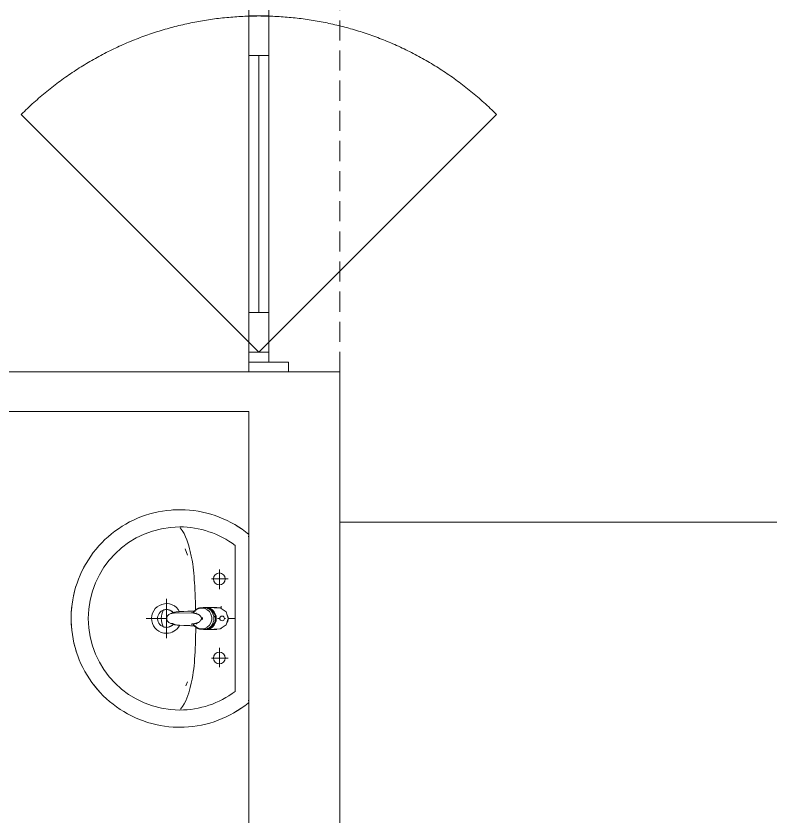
# Model space of a CAD drawing. Header units: millimetres. Extents: x -160614 to 59925, y -157025 to 0.
# Drawn here: x -98129 to -96221, y -106865 to -104843 of the extents above; entities that cross this region are included whole.
import ezdxf

# ---------------------------------------------------------------- set-up
doc = ezdxf.new("R2010")
doc.units = ezdxf.units.MM
doc.header["$LTSCALE"] = 8
doc.linetypes.add('DASHED', pattern=[19.05, 12.7, -6.35])
doc.linetypes.add('HIDDEN', pattern=[9.525, 6.35, -3.175])
for name, color, linetype, lineweight in [('72_EGR_EQP_TAG', 9, 'Continuous', 5), ('Aluminum', 9, 'Continuous', 5), ('LOADING', 9, 'Continuous', 5), ('P-SANR-FIXT', 9, 'Continuous', 18), ('P-SANR-FIXT-1', 9, 'Continuous', 13), ('Proj', 9, 'Continuous', 5), ('Walls', 9, 'Continuous', 5)]:
    doc.layers.add(name, color=color, linetype=linetype, lineweight=lineweight)

# ---------------------------------------------------------------- blocks, each defined once
blk = doc.blocks.new('FP_138-161_A_00_GFL_-0_080_Einreichung_Grundrisse_100')
at = {"layer": 'P-SANR-FIXT'}
blk.add_line((-0.0044, -0.0019), (-0.0045, -0.0021), dxfattribs=at)
at = {"layer": 'P-SANR-FIXT', "flags": 128}
blk.add_lwpolyline([(-0.0057, -0.0037), (-0.0058, -0.0039), (-0.006, -0.004)], dxfattribs=at)
blk = doc.blocks.new('FP_139-161_A_00_GFL_-0_080_Einreichung_Grundrisse_100')
at = {"layer": 'P-SANR-FIXT'}
blk.add_line((0.0045, -0.0022), (0.0044, -0.002), dxfattribs=at)
at = {"layer": 'P-SANR-FIXT', "flags": 128}
blk.add_lwpolyline([(0.006, -0.004), (0.0059, -0.0039), (0.0057, -0.0038)], dxfattribs=at)
blk = doc.blocks.new('IS_Ceraplus_B8204_BIM_BG _1_ - B8204AA - CERAPLUS single lever basin mixer with pop-up waste-V137-161_A_00_GFL_-0_080_Einreichung_Grundrisse_100')
at = {"layer": 'P-SANR-FIXT-1'}
h = blk.add_hatch(dxfattribs=at)
h.set_pattern_fill('FP_26', color=256, style=0, pattern_type=2)
h.set_pattern_definition([(225, (0.009, 0), (0.010607, -0.010607), []), (315, (0.009, 0), (0.010607, 0.010607), [])])
h.paths.add_polyline_path([(0.0056, -0.002), (0.0058, -0.0024), (0.0058, -0.0021)])
h.paths.add_polyline_path([(0.007, -0.0039), (0.0088, -0.0045), (0.0084, -0.0043)])
at = {"layer": 'LOADING'}
for p, q in [((-0.028, 0), (-0.028, -0.0281)), ((0.028, -0.0281), (0.028, 0)), ((-0.0274, -0.0337), (-0.0271, -0.0392)), ((-0.0262, -0.0282), (-0.0263, -0.0287)), ((0.0263, -0.0287), (0.0262, -0.0282)), ((0.0262, -0.0293), (0.0263, -0.0287)), ((0.0271, -0.0392), (0.0274, -0.0337)), ((-0.0137, -0.0512), (-0.0129, -0.0517)), ((0.0124, -0.052), (0.0133, -0.0515)), ((0.0185, -0.0618), (0.019, -0.0539)), ((0.019, -0.0539), (0.0188, -0.0561)), ((0.014, -0.0647), (0.0133, -0.1077))]:
    blk.add_line(p, q, dxfattribs=at)
at = {"layer": 'LOADING', "flags": 128}
for points in [[(-0.0272, -0.0069), (-0.0266, 0.009), (-0.0165, 0.0236), (0, 0.0291)], [(0.0272, -0.0069), (0.0266, 0.009), (0.0165, 0.0236), (0, 0.0291)], [(-0.0176, -0.0568), (-0.0224, -0.0513), (-0.0254, -0.0448), (-0.0264, -0.0376), (-0.0253, -0.0305), (-0.0222, -0.024), (-0.0172, -0.0186), (-0.0109, -0.0147), (-0.0037, -0.0127), (0.0037, -0.0127), (0.0109, -0.0147), (0.0172, -0.0186), (0.0222, -0.024), (0.0253, -0.0305), (0.0264, -0.0376), (0.0254, -0.0448), (0.0224, -0.0513), (0.0176, -0.0568)], [(-0.0271, -0.0393), (-0.027, -0.0403), (-0.0269, -0.0414), (-0.0267, -0.0424), (-0.0265, -0.0434), (-0.0262, -0.0444), (-0.0259, -0.0454), (-0.0255, -0.0464), (-0.0252, -0.0474), (-0.0247, -0.0484), (-0.0243, -0.0493), (-0.0238, -0.0502), (-0.0232, -0.0511), (-0.0226, -0.052), (-0.022, -0.0529), (-0.0214, -0.0537), (-0.0207, -0.0545), (-0.0199, -0.0553), (-0.0192, -0.0561), (-0.0184, -0.0568), (-0.0176, -0.0575), (-0.0173, -0.0577)], [(0.0173, -0.0577), (0.0181, -0.057), (0.0189, -0.0563), (0.0197, -0.0556), (0.0204, -0.0548), (0.0211, -0.054), (0.0218, -0.0532), (0.0224, -0.0523), (0.023, -0.0514), (0.0236, -0.0505), (0.0241, -0.0496), (0.0246, -0.0487), (0.025, -0.0477), (0.0254, -0.0467), (0.0258, -0.0458), (0.0261, -0.0448), (0.0264, -0.0437), (0.0266, -0.0427), (0.0268, -0.0417), (0.027, -0.0407), (0.0271, -0.0396), (0.0271, -0.0393)], [(-0.019, -0.0539), (-0.0185, -0.0615), (-0.0185, -0.0618)], [(-0.0162, -0.0579), (-0.0156, -0.058), (-0.0151, -0.0581), (-0.0146, -0.0583), (-0.0142, -0.0586), (-0.0139, -0.0588), (-0.0138, -0.0591)], [(-0.0138, -0.0591), (-0.0139, -0.0612), (-0.014, -0.0633)], [(0.0138, -0.0591), (0.0139, -0.0588), (0.0142, -0.0586), (0.0146, -0.0583), (0.0151, -0.0581), (0.0156, -0.058), (0.0162, -0.0579)], [(0.014, -0.0633), (0.0139, -0.0612), (0.0138, -0.0591)], [(0.0171, -0.0578), (0.0174, -0.0575), (0.0176, -0.0568)], [(-0.0181, -0.0728), (-0.0177, -0.083), (-0.0172, -0.0938)], [(0.0172, -0.0938), (0.0177, -0.083), (0.0181, -0.0728)], [(0.0184, -0.0651), (0.0184, -0.0652), (0.0184, -0.0652), (0.0184, -0.0652), (0.0184, -0.0654), (0.0184, -0.0655)], [(-0.0129, -0.1142), (-0.0124, -0.1161), (-0.0118, -0.1179), (-0.0109, -0.1197), (-0.0098, -0.1214), (-0.0084, -0.123), (-0.0067, -0.1244), (-0.0047, -0.1255), (-0.0025, -0.1263), (0, -0.1266)], [(0, -0.1266), (0.0025, -0.1263), (0.0047, -0.1255), (0.0067, -0.1244), (0.0084, -0.123), (0.0098, -0.1214), (0.0109, -0.1197), (0.0118, -0.1179), (0.0124, -0.1161), (0.0129, -0.1142)]]:
    blk.add_lwpolyline(points, dxfattribs=at)
at = {"layer": 'LOADING'}
for centre, radius, start, end in [((0, 0.0135), 0.00603, 0, 180), ((0, 0.0135), 0.00603, 180, 0), ((-0.009, 0), 0.005, 300, 315), ((0.009, 0), 0.005, 225, 240)]:
    blk.add_arc(centre, radius, start, end, dxfattribs=at)
for centre, major_axis, start_param, end_param in [((0, -0.0281), (-0.028, 0), 4.712389, 6.47291), ((0, -0.0287), (0.0267, 0), 1.570796, 3.036556), ((0, -0.0287), (0.0263, 0), 2.625648, 2.791756), ((0, -0.0287), (-0.0263, 0), 4.712389, 5.759587), ((0, -0.0281), (0.028, 0), 6.093357, 7.853982), ((0, -0.0287), (0.0267, 0), 0.105099, 1.570796), ((0, -0.0287), (0.0262, 0), 0.523599, 1.570796), ((0, -0.0287), (0.0262, 0), 0.349919, 0.515945), ((0, -0.0321), (0.0275, 0), 3.141823, 3.202701), ((0, -0.0321), (0.0275, 0), 3.239313, 3.439417), ((0, -0.0281), (0.028, 0), 3.371221, 3.483334), ((0, -0.0287), (0.0267, 0), 6.059374, 6.108652), ((0, -0.0321), (0.0275, 0), 5.985527, 6.185455), ((0, -0.0281), (0.028, 0), 5.94107, 6.05344), ((0, -0.0321), (0.0275, 0), 6.222066, 6.282955), ((0, -0.0312), (0.0248, 0), 4.111947, 4.191073), ((0, -0.0281), (0.028, 0), 4.202431, 4.259552), ((0, -0.0287), (0.0263, 0), 4.169225, 4.2325), ((0, -0.0281), (0.028, 0), 5.172057, 5.222265)]:
    blk.add_ellipse(centre, major_axis=major_axis, ratio=0.961262, start_param=start_param, end_param=end_param, dxfattribs=at)
for points, knots in [([(-0.0215, -0.0162), (-0.0216, -0.0163), (-0.0219, -0.0167), (-0.0227, -0.0177), (-0.0238, -0.0192), (-0.0249, -0.0211), (-0.0258, -0.0231), (-0.0266, -0.0253), (-0.0273, -0.0282), (-0.0275, -0.0305), (-0.0275, -0.0321)], [0.7859035, 0.7859035, 0.7859035, 0.7859035, 0.7916667, 0.8055556, 0.8333333, 0.8611111, 0.8888889, 0.9166667, 0.9444444, 1, 1, 1, 1]), ([(0.021, -0.0157), (0.0208, -0.0154), (0.0203, -0.0149), (0.0192, -0.0139), (0.0177, -0.0127), (0.0161, -0.0117), (0.0148, -0.0109), (0.0138, -0.0104), (0.0127, -0.0099), (0.0113, -0.0093), (0.0087, -0.0084), (0.0048, -0.0075), (0, -0.0071), (-0.0048, -0.0075), (-0.0087, -0.0084), (-0.0113, -0.0093), (-0.0127, -0.0099), (-0.0138, -0.0104), (-0.0148, -0.0109), (-0.0161, -0.0117), (-0.0177, -0.0127), (-0.0191, -0.0139), (-0.0202, -0.0149), (-0.0208, -0.0154), (-0.021, -0.0157)], [0.2222222, 0.2222222, 0.2222222, 0.2222222, 0.2361111, 0.25, 0.2777778, 0.3055556, 0.3194444, 0.3333333, 0.3472222, 0.3611111, 0.3888889, 0.4444444, 0.5, 0.5555556, 0.6111111, 0.6388889, 0.6527778, 0.6666667, 0.6805556, 0.6944444, 0.7222222, 0.75, 0.7638889, 0.7777778, 0.7777778, 0.7777778, 0.7777778]), ([(0.0275, -0.0321), (0.0275, -0.0305), (0.0273, -0.0282), (0.0266, -0.0253), (0.0258, -0.0231), (0.0249, -0.0211), (0.0238, -0.0192), (0.0227, -0.0177), (0.0219, -0.0167), (0.0216, -0.0163), (0.0215, -0.0162)], [0, 0, 0, 0, 0.0555556, 0.0833333, 0.1111111, 0.1388889, 0.1666667, 0.1944444, 0.2083333, 0.2142181, 0.2142181, 0.2142181, 0.2142181]), ([(0, -0.0378), (-0.0005, -0.038), (-0.0012, -0.0384), (-0.0021, -0.0389), (-0.0028, -0.0393), (-0.0035, -0.0397), (-0.0042, -0.04), (-0.0049, -0.0405), (-0.0055, -0.0409), (-0.0061, -0.0414), (-0.0067, -0.0419), (-0.0072, -0.0424), (-0.0078, -0.0429), (-0.0083, -0.0435), (-0.0088, -0.0441), (-0.0092, -0.0446), (-0.0096, -0.0452), (-0.01, -0.0459), (-0.0103, -0.0466), (-0.0105, -0.0472), (-0.0107, -0.0477), (-0.0108, -0.0481), (-0.0109, -0.0484), (-0.0111, -0.0489), (-0.0114, -0.0497), (-0.0118, -0.0509), (-0.0122, -0.0521), (-0.0124, -0.053), (-0.0126, -0.0537), (-0.0128, -0.0544), (-0.0129, -0.0552), (-0.0131, -0.0559), (-0.0132, -0.0566), (-0.0134, -0.0572), (-0.0136, -0.0581), (-0.0137, -0.0587), (-0.0138, -0.0591)], [0, 0, 0, 0, 0.055556, 0.083333, 0.111111, 0.138889, 0.166667, 0.194444, 0.222222, 0.25, 0.277778, 0.305556, 0.333333, 0.361111, 0.388889, 0.416667, 0.444444, 0.472222, 0.5, 0.527778, 0.541667, 0.555556, 0.569444, 0.583333, 0.611111, 0.666667, 0.722222, 0.75, 0.777778, 0.805556, 0.833333, 0.861111, 0.888889, 0.916667, 0.944444, 1, 1, 1, 1]), ([(0, -0.0357), (-0.0006, -0.0357), (-0.0013, -0.0357), (-0.002, -0.0357), (-0.0022, -0.0357)], [0, 0, 0, 0, 0.1, 0.1298359, 0.1298359, 0.1298359, 0.1298359]), ([(0.0022, -0.0357), (0.002, -0.0357), (0.0013, -0.0357), (0.0006, -0.0357), (0, -0.0357)], [0.8701578, 0.8701578, 0.8701578, 0.8701578, 0.9, 1, 1, 1, 1]), ([(0.0138, -0.0591), (0.0137, -0.0587), (0.0136, -0.0581), (0.0134, -0.0572), (0.0132, -0.0566), (0.0131, -0.0559), (0.0129, -0.0552), (0.0128, -0.0544), (0.0126, -0.0537), (0.0124, -0.053), (0.0122, -0.0521), (0.0118, -0.0509), (0.0114, -0.0497), (0.0111, -0.0489), (0.0109, -0.0484), (0.0108, -0.0481), (0.0107, -0.0477), (0.0105, -0.0472), (0.0103, -0.0466), (0.01, -0.0459), (0.0096, -0.0452), (0.0092, -0.0446), (0.0088, -0.0441), (0.0083, -0.0435), (0.0078, -0.0429), (0.0072, -0.0424), (0.0067, -0.0419), (0.0061, -0.0414), (0.0055, -0.0409), (0.0049, -0.0405), (0.0042, -0.04), (0.0035, -0.0397), (0.0028, -0.0393), (0.0021, -0.0389), (0.0012, -0.0384), (0.0005, -0.038), (0, -0.0378)], [0, 0, 0, 0, 0.055556, 0.083333, 0.111111, 0.138889, 0.166667, 0.194444, 0.222222, 0.25, 0.277778, 0.333333, 0.388889, 0.416667, 0.430556, 0.444444, 0.458333, 0.472222, 0.5, 0.527778, 0.555556, 0.583333, 0.611111, 0.638889, 0.666667, 0.694444, 0.722222, 0.75, 0.777778, 0.805556, 0.833333, 0.861111, 0.888889, 0.916667, 0.944444, 1, 1, 1, 1]), ([(-0.0188, -0.0538), (-0.0188, -0.0547), (-0.0186, -0.0582), (-0.0185, -0.0619), (-0.0184, -0.0646)], [0.6724021, 0.6724021, 0.6724021, 0.6724021, 0.75, 1, 1, 1, 1]), ([(-0.0162, -0.0579), (-0.0162, -0.0578), (-0.0163, -0.0578), (-0.0165, -0.0577), (-0.0166, -0.0575), (-0.0167, -0.0574), (-0.0169, -0.0573), (-0.017, -0.0572), (-0.0172, -0.0571), (-0.0173, -0.057), (-0.0175, -0.0569), (-0.0176, -0.0568)], [0, 0, 0, 0, 0.1, 0.2, 0.3, 0.4, 0.5, 0.6, 0.7, 0.8, 1, 1, 1, 1]), ([(-0.0148, -0.0587), (-0.015, -0.0586), (-0.0159, -0.0583), (-0.0167, -0.058), (-0.0172, -0.0578)], [0.8, 0.8, 0.8, 0.8, 0.85, 1, 1, 1, 1]), ([(0.0141, -0.0613), (0.0141, -0.0611), (0.0143, -0.0608), (0.0145, -0.0604), (0.0148, -0.06), (0.0151, -0.0596), (0.0153, -0.0594), (0.0155, -0.0592), (0.0156, -0.059), (0.0158, -0.0588), (0.016, -0.0587), (0.0163, -0.0585), (0.0165, -0.0583), (0.0166, -0.0582)], [0.3333333, 0.3333333, 0.3333333, 0.3333333, 0.4166667, 0.5, 0.5833333, 0.6666667, 0.7083333, 0.75, 0.7916667, 0.8333333, 0.875, 0.9166667, 1, 1, 1, 1]), ([(0.0176, -0.0568), (0.0175, -0.0569), (0.0173, -0.057), (0.0172, -0.0571), (0.017, -0.0572), (0.0169, -0.0573), (0.0167, -0.0574), (0.0166, -0.0575), (0.0165, -0.0577), (0.0163, -0.0578), (0.0162, -0.0578), (0.0162, -0.0579)], [0, 0, 0, 0, 0.2, 0.3, 0.4, 0.5, 0.6, 0.7, 0.8, 0.9, 1, 1, 1, 1]), ([(0.0184, -0.0646), (0.0185, -0.0619), (0.0186, -0.0582), (0.0188, -0.0547), (0.0188, -0.0538)], [0, 0, 0, 0, 0.25, 0.3275586, 0.3275586, 0.3275586, 0.3275586]), ([(-0.0131, -0.1116), (-0.0132, -0.1115), (-0.0135, -0.1109), (-0.0141, -0.1099), (-0.0147, -0.1086), (-0.0153, -0.1072), (-0.0159, -0.1053), (-0.0167, -0.1021), (-0.0171, -0.0992), (-0.0171, -0.0973)], [0.4856715, 0.4856715, 0.4856715, 0.4856715, 0.5, 0.55, 0.6, 0.65, 0.7, 0.8, 1, 1, 1, 1]), ([(0.0131, -0.1116), (0.0133, -0.1113), (0.0137, -0.1106), (0.0142, -0.1096), (0.0147, -0.1084), (0.0153, -0.1072), (0.0159, -0.1053), (0.0167, -0.1021), (0.0171, -0.0992), (0.0171, -0.0973)], [-0.5143371, -0.5143371, -0.5143371, -0.5143371, -0.475, -0.4375, -0.4, -0.35, -0.3, -0.2, 0, 0, 0, 0]), ([(-0.0132, -0.1091), (-0.0132, -0.1096), (-0.0132, -0.1103), (-0.0132, -0.1111), (-0.0132, -0.1115), (-0.0132, -0.1118), (-0.0131, -0.1122), (-0.0131, -0.1125), (-0.0131, -0.1128), (-0.0131, -0.1131), (-0.013, -0.1134), (-0.013, -0.1138), (-0.0129, -0.1141), (-0.0129, -0.1142)], [0.2, 0.2, 0.2, 0.2, 0.4, 0.5, 0.55, 0.6, 0.65, 0.7, 0.75, 0.8, 0.85, 0.9, 1, 1, 1, 1]), ([(0.0129, -0.1142), (0.0129, -0.1141), (0.013, -0.1138), (0.013, -0.1134), (0.0131, -0.1131), (0.0131, -0.1128), (0.0131, -0.1125), (0.0131, -0.1122), (0.0132, -0.1118), (0.0132, -0.1115), (0.0132, -0.1111), (0.0132, -0.1103), (0.0132, -0.1096), (0.0132, -0.1091)], [0, 0, 0, 0, 0.1, 0.15, 0.2, 0.25, 0.3, 0.35, 0.4, 0.45, 0.5, 0.6, 0.8, 0.8, 0.8, 0.8])]:
    blk.add_open_spline(points, degree=3, knots=knots, dxfattribs=at)
for points in [[(-0.0172, -0.0578), (-0.0171, -0.0578), (-0.0169, -0.058), (-0.0167, -0.0581), (-0.0166, -0.0582)], [(-0.0162, -0.0579), (-0.0162, -0.0579), (-0.0164, -0.0581), (-0.0165, -0.0582), (-0.0166, -0.0583), (-0.0166, -0.0582), (-0.0166, -0.0582)], [(-0.0166, -0.0582), (-0.0163, -0.0585), (-0.0156, -0.059), (-0.0148, -0.0599), (-0.0142, -0.0609), (-0.0139, -0.0617), (-0.0138, -0.0621)], [(0.0172, -0.0578), (0.0168, -0.0579), (0.0158, -0.0583), (0.0147, -0.0587), (0.0141, -0.059)], [(0.0166, -0.0582), (0.0166, -0.0582), (0.0166, -0.0583), (0.0165, -0.0582), (0.0164, -0.0581), (0.0162, -0.0579), (0.0162, -0.0579)], [(0.0166, -0.0582), (0.0167, -0.0582), (0.0168, -0.0581), (0.0169, -0.058), (0.0169, -0.058)], [(0.0169, -0.058), (0.017, -0.0579), (0.0171, -0.0579), (0.0171, -0.0578)], [(-0.0184, -0.0646), (-0.0183, -0.0659), (-0.0182, -0.0684), (-0.0181, -0.0709), (-0.0181, -0.0721)], [(-0.014, -0.0633), (-0.014, -0.0633), (-0.014, -0.0633), (-0.014, -0.0633)], [(-0.014, -0.0646), (-0.014, -0.0644), (-0.014, -0.064), (-0.014, -0.0635), (-0.014, -0.0633)], [(0.014, -0.0633), (0.014, -0.0633), (0.014, -0.0633), (0.014, -0.0633)], [(0.014, -0.0633), (0.014, -0.0635), (0.014, -0.064), (0.014, -0.0644), (0.014, -0.0647)], [(0.0181, -0.0721), (0.0181, -0.0709), (0.0182, -0.0684), (0.0183, -0.0659), (0.0184, -0.0646)], [(-0.0172, -0.0938), (-0.0172, -0.0944), (-0.0172, -0.0956), (-0.0171, -0.0967), (-0.0171, -0.0973)], [(0.0171, -0.0973), (0.0171, -0.0967), (0.0172, -0.0956), (0.0172, -0.0944), (0.0172, -0.0938)]]:
    blk.add_open_spline(points, degree=3, dxfattribs=at)
for name in ['FP_138-161_A_00_GFL_-0_080_Einreichung_Grundrisse_100', 'FP_139-161_A_00_GFL_-0_080_Einreichung_Grundrisse_100']:
    blk.add_blockref(name, (0, 0), dxfattribs=at)
blk = doc.blocks.new('_100_WB_KER_REN_55x45x18 - _100_WB_KER_REN_55x45x18-V63-161_A_00_GFL_-0_080_Einreichung_Grundrisse_100')
at = {"layer": 'LOADING'}
for p, q in [((-0.2075, 0.225), (-0.2075, 0.2227)), ((0.2074, 0.225), (-0.2074, 0.225)), ((0.2075, 0.2227), (0.2075, 0.225)), ((-0.1855, 0.1899), (0.1855, 0.1899)), ((0, 0.1899), (0, 0.1724)), ((-0.1, 0.172), (-0.1, 0.1303)), ((0, 0.1656), (0, 0.1628)), ((0.1, 0.172), (0.1, 0.1303)), ((-0.0744, 0.15), (-0.1234, 0.15)), ((-0.0259, 0.155), (-0.0315, 0.155)), ((0, 0.1509), (0, 0.1454)), ((0, 0.1422), (0, 0.1399)), ((0.026, 0.155), (0.0248, 0.155)), ((0.0744, 0.15), (0.1234, 0.15)), ((-0.1763, 0.0637), (-0.1598, 0.0692)), ((0.1605, 0.0691), (0.1707, 0.0656)), ((-0.05, 0.0161), (0.05, 0.0161)), ((0, 0.0168), (0, -0.0348))]:
    blk.add_line(p, q, dxfattribs=at)
at = {"layer": 'LOADING', "flags": 128}
for points in [[(-0.2121, 0.225), (-0.219, 0.2164), (-0.2254, 0.2075), (-0.2316, 0.1983), (-0.2373, 0.189), (-0.2427, 0.1794), (-0.2476, 0.1696), (-0.2522, 0.1596), (-0.2564, 0.1494), (-0.2602, 0.1391), (-0.2635, 0.1286), (-0.2665, 0.118), (-0.269, 0.1073), (-0.271, 0.0965), (-0.2727, 0.0856), (-0.2739, 0.0747), (-0.2747, 0.0637), (-0.275, 0.0527), (-0.275, 0.05)], [(0.275, 0.05), (0.2748, 0.061), (0.2741, 0.072), (0.273, 0.0829), (0.2715, 0.0938), (0.2695, 0.1046), (0.2671, 0.1154), (0.2643, 0.126), (0.261, 0.1365), (0.2574, 0.1469), (0.2533, 0.1571), (0.2488, 0.1671), (0.2439, 0.177), (0.2387, 0.1866), (0.233, 0.1961), (0.227, 0.2053), (0.2206, 0.2142), (0.2138, 0.2229), (0.2121, 0.225)], [(-0.275, 0.05), (-0.2748, 0.039), (-0.2741, 0.028), (-0.273, 0.0171), (-0.2715, 0.0062), (-0.2695, -0.0046), (-0.2671, -0.0154), (-0.2643, -0.026), (-0.261, -0.0365), (-0.2574, -0.0469), (-0.2533, -0.0571), (-0.2488, -0.0671), (-0.2439, -0.077), (-0.2387, -0.0866), (-0.233, -0.0961), (-0.227, -0.1053), (-0.2206, -0.1142), (-0.2138, -0.1229), (-0.2067, -0.1313), (-0.1993, -0.1395), (-0.1916, -0.1473), (-0.1836, -0.1548), (-0.1752, -0.162), (-0.1666, -0.1688), (-0.1577, -0.1753), (-0.1486, -0.1814), (-0.1392, -0.1872), (-0.1296, -0.1925), (-0.1198, -0.1975), (-0.1098, -0.2021), (-0.0996, -0.2063), (-0.0893, -0.2101), (-0.0788, -0.2135), (-0.0682, -0.2164), (-0.0575, -0.2189), (-0.0467, -0.221), (-0.0359, -0.2227), (-0.0249, -0.2239), (-0.014, -0.2246), (-0.003, -0.225), (0.008, -0.2249), (0.019, -0.2243), (0.03, -0.2234), (0.0409, -0.2219), (0.0517, -0.2201), (0.0625, -0.2178), (0.0731, -0.2151), (0.0837, -0.212), (0.0941, -0.2084), (0.1043, -0.2044), (0.1144, -0.2001), (0.1243, -0.1953), (0.1341, -0.1901), (0.1436, -0.1846), (0.1528, -0.1786), (0.1618, -0.1723), (0.1706, -0.1657), (0.1791, -0.1587), (0.1873, -0.1514), (0.1952, -0.1437), (0.2028, -0.1358), (0.21, -0.1275), (0.217, -0.119), (0.2236, -0.1101), (0.2298, -0.1011), (0.2356, -0.0918), (0.2411, -0.0822), (0.2462, -0.0725), (0.2509, -0.0625), (0.2552, -0.0524), (0.2591, -0.0421), (0.2626, -0.0317), (0.2656, -0.0211), (0.2683, -0.0104), (0.2705, 0.0003), (0.2722, 0.0112), (0.2736, 0.0221), (0.2745, 0.0331), (0.2749, 0.0441), (0.275, 0.05)]]:
    blk.add_lwpolyline(points, dxfattribs=at)
at = {"layer": 'LOADING'}
for centre in [(-0.1, 0.15), (0.1, 0.15)]:
    blk.add_circle(centre, 0.015, dxfattribs=at)
for centre, radius, start, end in [((0, 0.05), 0.275, 140.4788, 141.2381), ((0, 0.05), 0.275, 38.7619, 39.5212), ((0, 0.05), 0.275, 145.9324, 150.3591), ((0, 0.05), 0.275, 29.6409, 34.0676), ((0, 0.05), 0.2315, 142.8209, 180), ((0, 0.05), 0.2315, 0, 37.1791), ((0, 0.155), 0.0175, 54.0899, 125.9101), ((0, 0.155), 0.0175, 68.869, 83.8798), ((0, 0.155), 0.0175, 251.9463, 258.2346), ((0, 0.05), 0.275, 180, 183.6225), ((0, 0.05), 0.2315, 180, 0), ((0, 0.0161), 0.0375, 117.1305, 0), ((0, 0.0161), 0.0375, 0, 61.4146), ((0, 0.0161), 0.0225, 129.5025, 0), ((0, 0.0161), 0.0225, 156.725, 162.0134), ((0, 0.0161), 0.0225, 138.0808, 143.3939), ((0, 0.0161), 0.0225, 0, 51.4286), ((0, 0.0161), 0.0225, 36.616, 41.9265), ((0, 0.0161), 0.0225, 17.9887, 23.276), ((0, 0.0161), 0.0225, 180, 193.3417), ((0, 0.0161), 0.0225, 197.0466, 201.508), ((0, 0.05), 0.047, 243.4433, 296.5567), ((0, 0.0161), 0.0225, 338.492, 342.9534), ((0, 0.0161), 0.0225, 346.6583, 0), ((0, 0.05), 0.275, 307.6689, 312), ((0, 0.05), 0.275, 240, 245.6589), ((0, 0.05), 0.275, 252, 257.5535), ((0, 0.05), 0.275, 282.9241, 288), ((0, 0.05), 0.275, 264, 276)]:
    blk.add_arc(centre, radius, start, end, dxfattribs=at)
for points, knots in [([(-0.2074, 0.225), (-0.2078, 0.225), (-0.2086, 0.225), (-0.2095, 0.225), (-0.2102, 0.225), (-0.2106, 0.225), (-0.2109, 0.225), (-0.2111, 0.225), (-0.2114, 0.225), (-0.2116, 0.225), (-0.2118, 0.225), (-0.2119, 0.225), (-0.2119, 0.225)], [-1, -1, -1, -1, -0.8333333, -0.6666667, -0.5833333, -0.5, -0.4583333, -0.4166667, -0.3333333, -0.2916667, -0.25, -0.1666667, -0.1666667, -0.1666667, -0.1666667]), ([(0.2119, 0.225), (0.2119, 0.225), (0.2118, 0.225), (0.2116, 0.225), (0.2114, 0.225), (0.2111, 0.225), (0.2109, 0.225), (0.2106, 0.225), (0.2102, 0.225), (0.2095, 0.225), (0.2086, 0.225), (0.2078, 0.225), (0.2074, 0.225)], [-0.8333333, -0.8333333, -0.8333333, -0.8333333, -0.75, -0.7083333, -0.6666667, -0.5833333, -0.5416667, -0.5, -0.4166667, -0.3333333, -0.1666667, 0, 0, 0, 0]), ([(-0.0037, 0.1721), (-0.0046, 0.1719), (-0.0064, 0.1714), (-0.0081, 0.1705), (-0.009, 0.17)], [0.5653198, 0.5653198, 0.5653198, 0.5653198, 0.6111111, 0.6666667, 0.6666667, 0.6666667, 0.6666667]), ([(0.009, 0.17), (0.0086, 0.1703), (0.0077, 0.1708), (0.0059, 0.1715), (0.0046, 0.1719), (0.0037, 0.1721)], [0.3333333, 0.3333333, 0.3333333, 0.3333333, 0.3611111, 0.3888889, 0.4346482, 0.4346482, 0.4346482, 0.4346482]), ([(-0.2294, 0.0509), (-0.2103, 0.066), (-0.1431, 0.0839), (-0.1084, 0.0863), (-0.0496, 0.0893), (-0.0206, 0.0899)], [0.0392191, 0.0392191, 0.0392191, 0.0392191, 0.1715289, 0.4228457, 0.6475389, 0.6475389, 0.6475389, 0.6475389]), ([(0.0209, 0.0903), (0.0512, 0.0901), (0.1113, 0.0879), (0.1514, 0.0828), (0.2115, 0.0665), (0.2292, 0.052)], [0.7533082, 0.7533082, 0.7533082, 0.7533082, 0.9865548, 1.235629, 1.3638988, 1.3638988, 1.3638988, 1.3638988]), ([(-0.0141, 0.0337), (-0.0162, 0.0319), (-0.0207, 0.0267), (-0.0225, 0.02), (-0.0225, 0.0161)], [0.7144203, 0.7144203, 0.7144203, 0.7144203, 0.8333333, 1, 1, 1, 1]), ([(0.0225, 0.0161), (0.0225, 0.0187), (0.0216, 0.0239), (0.0182, 0.0298), (0.0152, 0.0327), (0.0141, 0.0337)], [0, 0, 0, 0, 0.1111111, 0.2222222, 0.285568, 0.285568, 0.285568, 0.285568])]:
    blk.add_open_spline(points, degree=3, knots=knots, dxfattribs=at)
for points in [[(-0.2075, 0.2227), (-0.2075, 0.2231), (-0.2075, 0.2235), (-0.2075, 0.2239)], [(0.2075, 0.2239), (0.2075, 0.2235), (0.2075, 0.2231), (0.2075, 0.2227)], [(-0.1852, 0.1899), (-0.1853, 0.1899), (-0.1854, 0.1899), (-0.1855, 0.1899)], [(0.1855, 0.1899), (0.1854, 0.1899), (0.1853, 0.1899), (0.1852, 0.1899)], [(-0.0009, 0.1725), (-0.0013, 0.1725), (-0.0018, 0.1724), (-0.0022, 0.1724)], [(0.0022, 0.1724), (0.0018, 0.1724), (0.0013, 0.1725), (0.0009, 0.1725)], [(-0.0225, 0.0161), (-0.0225, 0.0147), (-0.0222, 0.012), (-0.0215, 0.0093), (-0.021, 0.008)], [(0.021, 0.008), (0.0215, 0.0093), (0.0222, 0.012), (0.0225, 0.0147), (0.0225, 0.0161)]]:
    blk.add_open_spline(points, degree=3, dxfattribs=at)
at = {"layer": 'LOADING', "xscale": -1, "rotation": 5.088887490341627e-12}
blk.add_blockref('IS_Ceraplus_B8204_BIM_BG _1_ - B8204AA - CERAPLUS single lever basin mixer with pop-up waste-V137-161_A_00_GFL_-0_080_Einreichung_Grundrisse_100', (0, 0.1434), dxfattribs=at)
blk = doc.blocks.new('GF1')
at = {"layer": 'Aluminum', "color": 9}
for p, q in [((-97539.4, -103942.6), (-97539.4, -105742.6)), ((-97489.4, -103967.6), (-97489.4, -105717.6)), ((-97489.4, -104842.6), (-97539.4, -104842.6)), ((-97489.4, -104942.6), (-97539.4, -104942.6)), ((-97514.4, -104942.6), (-97514.4, -105592.6)), ((-97489.4, -105592.6), (-97539.4, -105592.6)), ((-97489.4, -105692.6), (-97539.4, -105692.6)), ((-97439.4, -105717.6), (-97539.4, -105717.6)), ((-97439.4, -105717.6), (-97439.4, -105742.6))]:
    blk.add_line(p, q, dxfattribs=at)
at = {"layer": 'Aluminum', "color": 9, "linetype": 'DASHED', "ltscale": 300}
for q in [(-98115.4, -105091.6), (-96913.3, -105091.6)]:
    blk.add_line((-97514.4, -105692.6), q, dxfattribs=at)
blk.add_arc((-97514.4, -105692.6), 850, 45, 135, dxfattribs=at)
at = {"layer": 'Proj', "color": 9, "linetype": 'HIDDEN'}
blk.add_line((-97309.4, -105742.6), (-97309.4, -103942.6), dxfattribs=at)
at = {"layer": 'Proj', "color": 9}
blk.add_lwpolyline([(-97309.4, -106122.6), (-94209.4, -106122.6), (-94209.4, -103942.6)], dxfattribs=at)
at = {"layer": 'Walls', "color": 9}
for p, q in [((-108507.8, -105742.6), (-97309.4, -105742.6)), ((-97309.4, -105742.6), (-97309.4, -107086)), ((-101074.4, -105842.6), (-97539.4, -105842.6)), ((-97539.4, -105842.6), (-97539.4, -107086))]:
    blk.add_line(p, q, dxfattribs=at)
at = {"layer": 'LOADING', "color": 9, "xscale": 1000, "yscale": 1000, "zscale": 1000, "rotation": 270}
blk.add_blockref('_100_WB_KER_REN_55x45x18 - _100_WB_KER_REN_55x45x18-V63-161_A_00_GFL_-0_080_Einreichung_Grundrisse_100', (-97764.4, -106365.7), dxfattribs=at)

msp = doc.modelspace()

# ---------------------------------------------------------------- block references
at = {"layer": '72_EGR_EQP_TAG'}
msp.add_blockref('GF1', (0, 0), dxfattribs=at)

doc.saveas('drawing.dxf')
